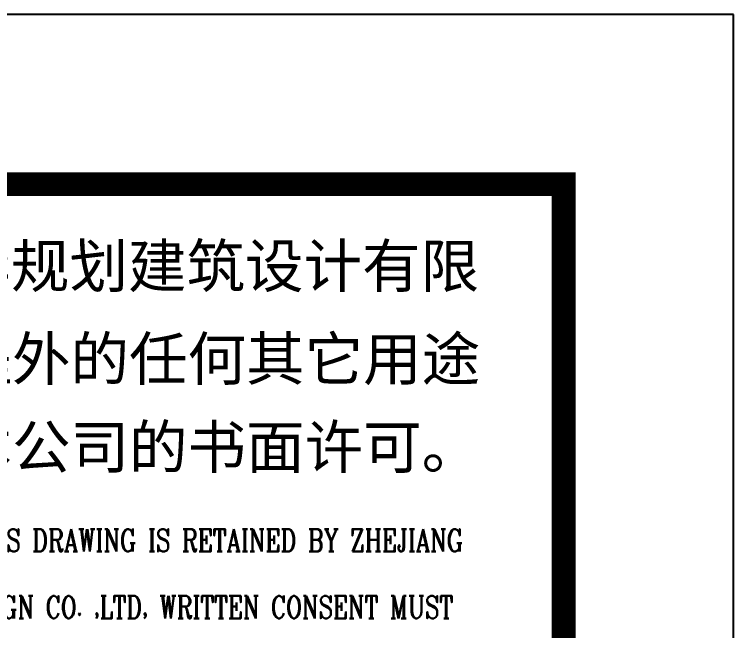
# Model space of a CAD drawing. Header units: millimetres. Extents: x 493081 to 494254, y 3431492 to 3432651.
# Drawn here: x 493567.52 to 493588.68, y 3432340.02 to 3432358.16 of the extents above; entities that cross this region are included whole.
import ezdxf

# ---------------------------------------------------------------- set-up
doc = ezdxf.new("R2010")
doc.units = ezdxf.units.MM
doc.header["$LTSCALE"] = 300
doc.layers.add('WALL', color=6, linetype='Continuous')
doc.layers.add('图框', color=137, linetype='Continuous')
doc.styles.add('iIcon2', font='')
doc.styles.add('MIMI-TKWZ', font='romanc.shx', dxfattribs={"width": 0.75, "oblique": 15, "bigfont": 'bigfont.shx'})
doc.styles.get('iIcon2').set_extended_font_data('SimSun')

# ---------------------------------------------------------------- blocks, each defined once
blk = doc.blocks.new('sadf f')
at = {"layer": '图框'}
blk.add_lwpolyline([(650750.9, 339863.1), (734850.9, 339863.1), (734850.9, 399263.1), (650750.9, 399263.1)], close=True, dxfattribs=at)
at = {"layer": '图框', "const_width": 140}
for points in [[(653250.9, 398263.1), (733850.9, 398263.1), (733850.9, 340863.1), (653250.9, 340863.1)], [(733850.9, 398263.1), (727350.9, 398263.1), (727350.9, 340863.1), (733850.9, 340863.1)]]:
    blk.add_lwpolyline(points, close=True, dxfattribs=at)
at = {"layer": '图框', "style": 'iIcon2'}
for s, p in [('本图版权属浙江耀华规划建筑设计有限', (727497.9, 397655.4)), ('公司所有，除本工程外的任何其它用途', (727504.5, 397108.9)), ('和复制，必须获得本公司的书面许可。', (727504.5, 396589.4))]:
    blk.add_text(s, height=252.5, dxfattribs=at).set_placement(p)
at = {"layer": '图框', "style": 'MIMI-TKWZ', "width": 0.75}
for s, p in [('THE OWNERSHIP OF THE COPYRIGHT IN THIS DRAWING IS RETAINED BY ZHEJIANG ', (727486.4, 396100.3)), ('YAOHUA PLANNING \\M+18195 ARCHITECTURAL DESIGN CO. ,LTD, WRITTEN CONSENT MUST', (727491.2, 395706.8))]:
    blk.add_text(s, height=131.792, dxfattribs=at).set_placement(p)

msp = doc.modelspace()

# ---------------------------------------------------------------- block references
at = {"layer": 'WALL', "xscale": 0.004999999888241291, "yscale": 0.004999999888241291, "zscale": 0.005}
msp.add_blockref('sadf f', (489914.428, 3430361.845), dxfattribs=at)

doc.saveas('drawing.dxf')
